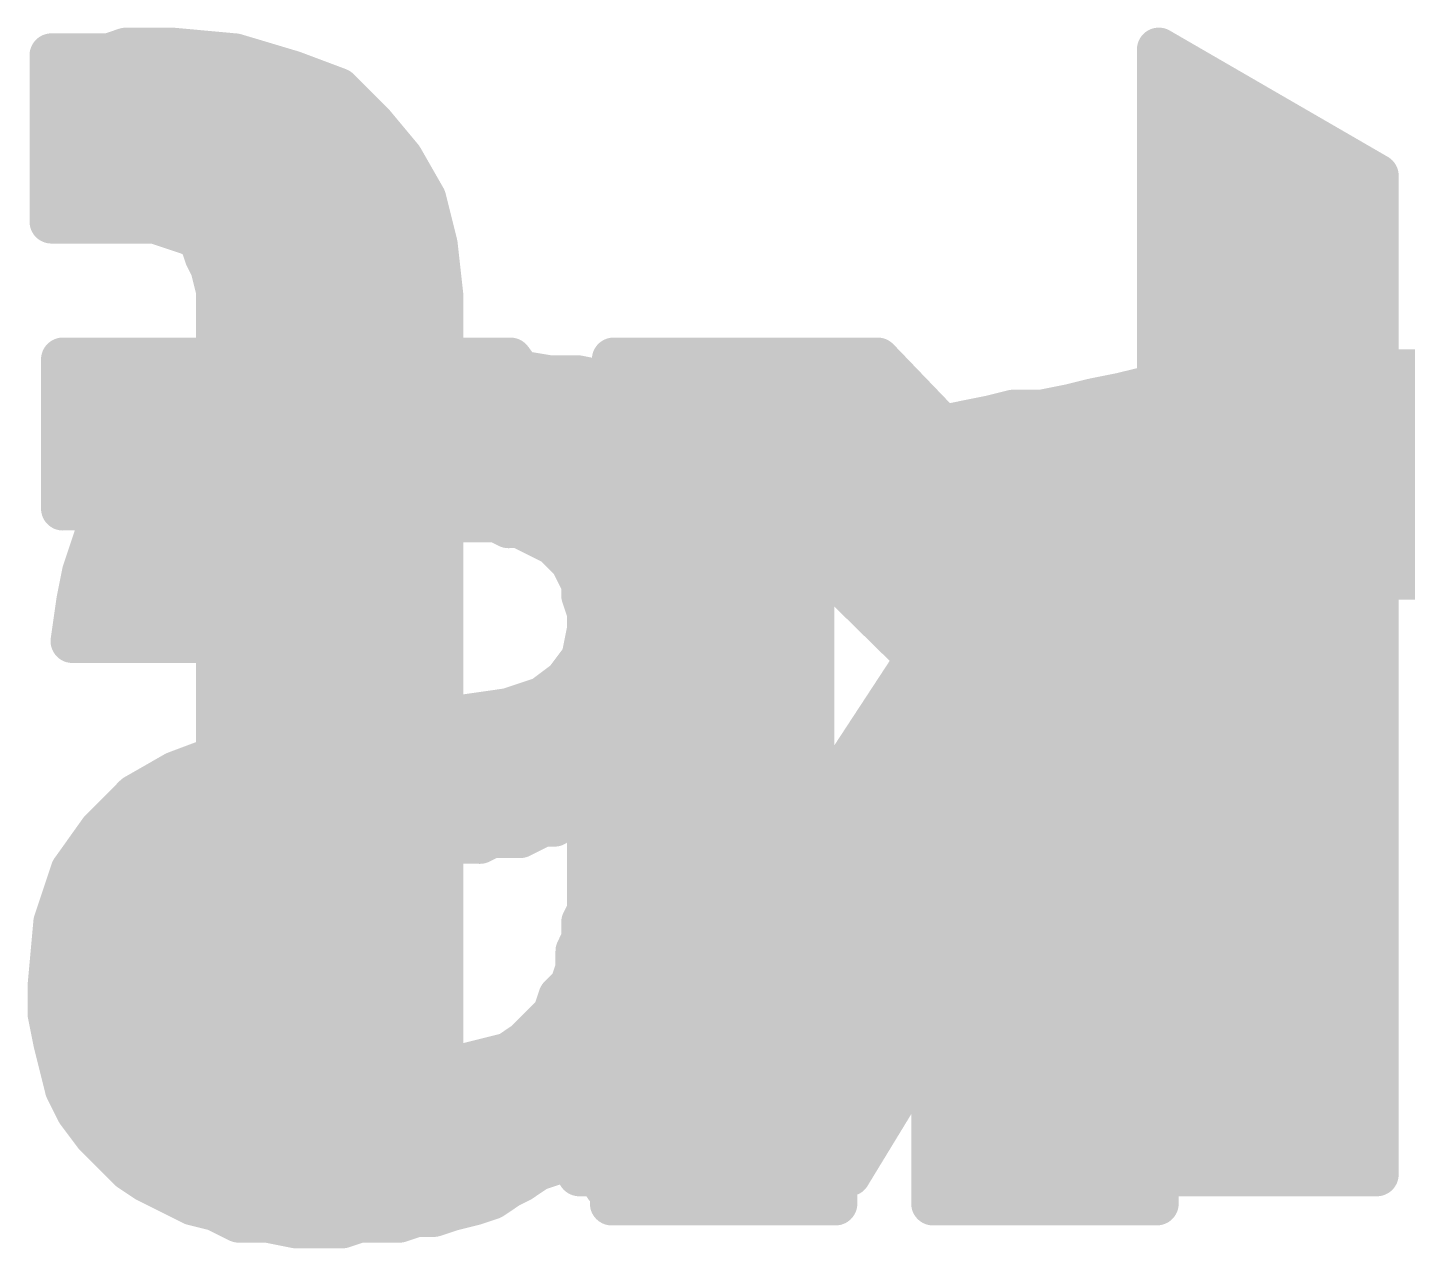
# Model space of a CAD drawing. Extents: x -34 to 73, y -22 to 26.
# Drawn here: x 10.01 to 12.415, y 22.007 to 24.134 of the extents above; entities that cross this region are included whole.
import ezdxf

# ---------------------------------------------------------------- set-up
doc = ezdxf.new("R2010")
doc.units = 0
doc.layers.add('21', color=41, linetype='CONTINUOUS')
doc.layers.add('22', color=40, linetype='CONTINUOUS')

msp = doc.modelspace()

# ---------------------------------------------------------------- linework, layer by layer
at = {"layer": '21', "const_width": 0.0762}
for points in [[(10.4578, 23.5054), (10.6378, 23.5355)], [(10.6378, 23.5355), (10.8578, 23.5355)], [(10.8578, 23.5355), (10.9178, 23.5255)], [(12.2078, 23.4955), (12.3478, 23.5355)], [(12.3478, 23.5355), (12.4878, 23.5355)], [(10.9178, 23.5255), (10.9678, 23.5255)], [(10.9678, 23.5255), (11.0178, 23.5155)], [(11.0178, 23.5155), (11.0778, 23.4955)], [(10.3578, 23.4655), (10.4578, 23.5054)], [(11.0778, 23.4955), (11.1178, 23.4855)], [(11.1178, 23.4855), (11.1678, 23.4655)], [(11.8278, 23.4755), (11.8678, 23.4855)], [(11.8678, 23.4855), (11.9178, 23.4955)], [(11.9178, 23.4955), (11.9578, 23.5054)], [(11.9578, 23.5054), (11.9578, 23.2355)], [(12.0878, 23.4154), (12.2078, 23.4955)], [(10.3078, 23.4354), (10.3578, 23.4655)], [(10.3682, 23.4696), (11.1574, 23.4696)], [(11.1678, 23.4655), (11.2078, 23.4455)], [(11.6878, 23.4555), (11.7278, 23.4655)], [(11.7278, 23.4655), (11.7778, 23.4655)], [(11.7778, 23.4655), (11.8278, 23.4755)], [(11.7986, 23.4696), (11.9578, 23.4696)], [(12.169, 23.4696), (12.4978, 23.4696)], [(10.2278, 23.3755), (10.3078, 23.4354)], [(11.2078, 23.4455), (11.2478, 23.4154)], [(11.5878, 23.4354), (11.6878, 23.4555)], [(11.5878, 22.0855), (11.5878, 23.4354)], [(11.2478, 23.4154), (11.3178, 23.3454)], [(12.0378, 23.3655), (12.0878, 23.4154)], [(10.2517, 23.3934), (11.2698, 23.3934)], [(11.5878, 23.3934), (11.9578, 23.3934)], [(12.0658, 23.3934), (12.4978, 23.3934)], [(10.1878, 23.3355), (10.2278, 23.3755)], [(11.9978, 23.3055), (12.0378, 23.3655)], [(11.3178, 23.3454), (11.3378, 23.2955)], [(10.1578, 23.2955), (10.1878, 23.3355)], [(10.1741, 23.3172), (11.3291, 23.3172)], [(11.5878, 23.3172), (11.9578, 23.3172)], [(12.0056, 23.3172), (12.4978, 23.3172)], [(10.1278, 23.2455), (10.1578, 23.2955)], [(11.3378, 23.2955), (11.3578, 23.2554)], [(11.9678, 23.2355), (11.9978, 23.3055)], [(10.6078, 23.2655), (10.5678, 23.2455)], [(10.6278, 23.2655), (10.6078, 23.2655)], [(10.6578, 23.2755), (10.6278, 23.2655)], [(10.7078, 23.2755), (10.6578, 23.2755)], [(10.7378, 23.2855), (10.7078, 23.2755)], [(10.7578, 23.2755), (10.7378, 23.2855)], [(10.8278, 23.2755), (10.7578, 23.2755)], [(10.8478, 23.2655), (10.8278, 23.2755)], [(10.8678, 23.2655), (10.8478, 23.2655)], [(10.9278, 23.2355), (10.8678, 23.2655)], [(10.1078, 23.1854), (10.1278, 23.2455)], [(10.1263, 23.241), (10.5633, 23.241)], [(10.5678, 23.2455), (10.5078, 23.1854)], [(10.9167, 23.241), (11.3602, 23.241)], [(11.3578, 23.2554), (11.3778, 23.1355)], [(11.5878, 23.241), (11.9578, 23.241)], [(11.9702, 23.241), (12.4978, 23.241)], [(10.9578, 23.2055), (10.9278, 23.2355)], [(11.9578, 23.2355), (11.9678, 23.2355)], [(10.9778, 23.1654), (10.9578, 23.2055)], [(10.0978, 23.1355), (10.1078, 23.1854)], [(10.5078, 23.1854), (10.4878, 23.1455)], [(12.3578, 23.1755), (12.2578, 23.1654)], [(12.4678, 23.1755), (12.3578, 23.1755)], [(10.1037, 23.1648), (10.4975, 23.1648)], [(10.4878, 23.1455), (10.4878, 23.1155)], [(10.9778, 23.1455), (10.9778, 23.1654)], [(10.9778, 23.1648), (11.3729, 23.1648)], [(10.9878, 23.1155), (10.9778, 23.1455)], [(11.5878, 23.1648), (12.2552, 23.1648)], [(12.1778, 23.1455), (12.1178, 23.1055)], [(12.2578, 23.1654), (12.1778, 23.1455)], [(10.0878, 23.0655), (10.0978, 23.1355)], [(11.3778, 23.1355), (11.3778, 22.2355)], [(10.4878, 23.1155), (10.4778, 23.0954)], [(10.9878, 23.0855), (10.9878, 23.1155)], [(12.1178, 23.1055), (12.0578, 23.0455)], [(10.0911, 23.0886), (10.4778, 23.0886)], [(10.4778, 23.0954), (10.4778, 23.0655)], [(10.9778, 23.0355), (10.9878, 23.0855)], [(10.9878, 23.0886), (11.3778, 23.0886)], [(11.5878, 23.0886), (12.101, 23.0886)], [(10.4778, 23.0655), (10.0878, 23.0655)], [(10.9478, 22.9955), (10.9778, 23.0355)], [(12.0578, 23.0455), (11.9978, 22.9055)], [(10.9605, 23.0124), (11.3778, 23.0124)], [(11.5878, 23.0124), (12.0436, 23.0124)], [(10.9078, 22.9655), (10.9478, 22.9955)], [(10.8478, 22.9455), (10.9078, 22.9655)], [(10.6978, 22.9255), (10.7778, 22.9354)], [(10.7778, 22.9354), (10.8478, 22.9455)], [(10.7778, 22.9354), (10.8178, 22.7255)], [(10.8178, 22.7255), (10.7778, 22.9354)], [(10.7831, 22.9362), (11.3778, 22.9362)], [(11.5878, 22.9362), (12.011, 22.9362)], [(10.5178, 22.8955), (10.6078, 22.9154)], [(10.6078, 22.9154), (10.6978, 22.9255)], [(11.9978, 22.9055), (11.9778, 22.8155)], [(10.3478, 22.8655), (10.4378, 22.8855)], [(10.4378, 22.8855), (10.5178, 22.8955)], [(10.5978, 22.6854), (10.5178, 22.8955)], [(10.5178, 22.8955), (10.5978, 22.6854)], [(10.2678, 22.8355), (10.3478, 22.8655)], [(10.3333, 22.86), (10.5313, 22.86)], [(10.5313, 22.86), (10.7922, 22.86)], [(10.7922, 22.86), (11.3778, 22.86)], [(11.5878, 22.86), (11.9877, 22.86)], [(10.1978, 22.7955), (10.2678, 22.8355)], [(11.9778, 22.8155), (11.9778, 22.0855)], [(10.1378, 22.7355), (10.1978, 22.7955)], [(10.9878, 22.7855), (10.9678, 22.7755)], [(10.9878, 22.5954), (10.9878, 22.7855)], [(10.1862, 22.7838), (10.5603, 22.7838)], [(10.5603, 22.7838), (10.8067, 22.7838)], [(10.8067, 22.7838), (10.9845, 22.7838)], [(10.9578, 22.7655), (10.9378, 22.7554)], [(10.9678, 22.7755), (10.9578, 22.7655)], [(10.9878, 22.7838), (11.3778, 22.7838)], [(11.5878, 22.7838), (11.9778, 22.7838)], [(10.9078, 22.7455), (10.8678, 22.7255)], [(10.9278, 22.7455), (10.9078, 22.7455)], [(10.9378, 22.7554), (10.9278, 22.7455)], [(10.0878, 22.6654), (10.1378, 22.7355)], [(10.7578, 22.7155), (10.7278, 22.7055)], [(10.7978, 22.7155), (10.7578, 22.7155)], [(10.8178, 22.7255), (10.7978, 22.7155)], [(10.8678, 22.7255), (10.8178, 22.7255)], [(10.1179, 22.7076), (10.5894, 22.7076)], [(10.5894, 22.7076), (10.7343, 22.7076)], [(10.6378, 22.6955), (10.6178, 22.6854)], [(10.6578, 22.6955), (10.6378, 22.6955)], [(10.6878, 22.7055), (10.6578, 22.6955)], [(10.7278, 22.7055), (10.6878, 22.7055)], [(10.9878, 22.7076), (11.3778, 22.7076)], [(11.5878, 22.7076), (11.9778, 22.7076)], [(10.0578, 22.5755), (10.0878, 22.6654)], [(10.5978, 22.6854), (10.4978, 22.6355)], [(10.6178, 22.6854), (10.5978, 22.6854)], [(10.0765, 22.6314), (10.4938, 22.6314)], [(10.4978, 22.6355), (10.4578, 22.5954)], [(10.9878, 22.6314), (11.3778, 22.6314)], [(11.5878, 22.6314), (11.9778, 22.6314)], [(10.4578, 22.5954), (10.4378, 22.5555)], [(10.9778, 22.5755), (10.9878, 22.5954)], [(10.0478, 22.4655), (10.0578, 22.5755)], [(10.9778, 22.5455), (10.9778, 22.5755)], [(10.056, 22.5552), (10.4378, 22.5552)], [(10.4378, 22.5555), (10.4378, 22.5155)], [(10.9678, 22.5254), (10.9778, 22.5455)], [(10.9778, 22.5552), (11.3778, 22.5552)], [(11.5878, 22.5552), (11.9778, 22.5552)], [(10.9678, 22.4955), (10.9678, 22.5254)], [(10.4378, 22.5155), (10.4278, 22.4855)], [(10.9578, 22.4655), (10.9678, 22.4955)], [(10.049, 22.479), (10.431, 22.479)], [(10.4278, 22.4855), (10.4378, 22.4655)], [(10.9623, 22.479), (11.3778, 22.479)], [(11.5878, 22.479), (11.9778, 22.479)], [(10.0478, 22.4154), (10.0478, 22.4655)], [(10.4378, 22.4655), (10.4378, 22.4455)], [(10.9378, 22.4455), (10.9578, 22.4655)], [(10.4378, 22.4455), (10.4478, 22.4154)], [(10.9278, 22.4154), (10.9378, 22.4455)], [(10.0578, 22.3655), (10.0478, 22.4154)], [(10.0503, 22.4028), (10.4491, 22.4028)], [(10.4478, 22.4154), (10.4478, 22.4055)], [(10.4478, 22.4055), (10.4578, 22.3855)], [(10.8778, 22.3655), (10.9278, 22.4154)], [(10.9152, 22.4028), (11.3778, 22.4028)], [(11.5878, 22.4028), (11.9778, 22.4028)], [(10.4578, 22.3855), (10.4878, 22.3555)], [(10.0778, 22.2855), (10.0578, 22.3655)], [(10.4878, 22.3555), (10.5078, 22.3454)], [(10.8478, 22.3454), (10.8778, 22.3655)], [(10.5078, 22.3454), (10.5178, 22.3355)], [(10.5178, 22.3355), (10.5378, 22.3255)], [(10.7278, 22.3155), (10.8478, 22.3454)], [(10.0675, 22.3266), (10.5355, 22.3266)], [(10.5378, 22.3255), (10.5578, 22.3255)], [(10.5578, 22.3255), (10.5778, 22.3155)], [(10.5778, 22.3155), (10.7278, 22.3155)], [(10.7724, 22.3266), (11.3778, 22.3266)], [(11.5878, 22.3266), (11.9778, 22.3266)], [(10.0978, 22.2455), (10.0778, 22.2855)], [(10.0953, 22.2504), (11.3778, 22.2504)], [(10.1278, 22.2055), (10.0978, 22.2455)], [(11.3778, 22.2355), (11.3878, 22.2155)], [(11.5878, 22.2504), (11.9778, 22.2504)], [(10.9978, 22.2255), (10.9778, 22.2055)], [(10.9978, 22.2055), (10.9978, 22.2255)], [(11.3878, 22.2155), (11.3878, 22.1755)], [(10.1878, 22.1455), (10.1278, 22.2055)], [(10.9778, 22.2055), (10.9578, 22.1755)], [(11.0078, 22.1955), (10.9978, 22.2055)], [(11.0078, 22.1355), (11.0078, 22.1955)], [(10.1591, 22.1742), (10.9559, 22.1742)], [(10.9578, 22.1755), (10.9278, 22.1555)], [(11.0078, 22.1742), (11.3884, 22.1742)], [(11.3878, 22.1755), (11.3978, 22.1555)], [(11.5878, 22.1742), (11.9778, 22.1742)], [(10.2178, 22.1255), (10.1878, 22.1455)], [(10.8978, 22.1455), (10.8678, 22.1255)], [(10.9278, 22.1555), (10.8978, 22.1455)], [(11.0178, 22.1255), (11.0078, 22.1355)], [(11.3978, 22.1555), (11.3978, 22.1455)], [(11.3978, 22.1455), (11.4078, 22.1255)], [(10.2978, 22.0855), (10.2178, 22.1255)], [(10.8478, 22.1155), (10.8178, 22.0954)], [(10.8678, 22.1255), (10.8478, 22.1155)], [(11.0178, 22.1155), (11.0178, 22.1255)], [(11.0278, 22.1055), (11.0178, 22.1155)], [(11.4078, 22.1255), (11.4078, 22.1155)], [(11.4078, 22.1155), (11.4178, 22.0954)], [(10.2727, 22.098), (10.8216, 22.098)], [(10.8178, 22.0954), (10.7878, 22.0855)], [(11.0278, 22.0855), (11.0278, 22.1055)], [(11.0278, 22.098), (11.4165, 22.098)], [(11.4178, 22.0954), (11.4178, 22.0855)], [(11.5878, 22.098), (11.9778, 22.098)], [(10.3378, 22.0755), (10.2978, 22.0855)], [(10.3778, 22.0555), (10.3378, 22.0755)], [(10.6878, 22.0655), (10.6578, 22.0555)], [(10.7178, 22.0655), (10.6878, 22.0655)], [(10.7478, 22.0755), (10.7178, 22.0655)], [(10.7878, 22.0855), (10.7478, 22.0755)], [(11.4178, 22.0855), (11.0278, 22.0855)], [(11.9778, 22.0855), (11.5878, 22.0855)], [(10.4278, 22.0555), (10.3778, 22.0555)], [(10.4778, 22.0455), (10.4278, 22.0555)], [(10.5578, 22.0455), (10.4778, 22.0455)], [(10.5878, 22.0555), (10.5578, 22.0455)], [(10.6578, 22.0555), (10.5878, 22.0555)]]:
    msp.add_lwpolyline(points, dxfattribs=at)
at = {"layer": '21', "const_width": 0.0381}
for points in [[(10.6378, 23.5545, 1), (10.6378, 23.5164)], [(10.6409, 23.5167, 1), (10.6347, 23.5542)], [(10.8609, 23.5542, 1), (10.8547, 23.5167)], [(10.8578, 23.5164, 1), (10.8578, 23.5545)], [(12.3478, 23.5545, 1), (12.3478, 23.5164)], [(12.353, 23.5171, 1), (12.3426, 23.5538)], [(10.9178, 23.5445, 1), (10.9178, 23.5064)], [(10.9147, 23.5067, 1), (10.9209, 23.5442)], [(10.9715, 23.5441, 1), (10.9641, 23.5068)], [(10.9678, 23.5064, 1), (10.9678, 23.5445)], [(11.0238, 23.5335, 1), (11.0118, 23.4974)], [(11.0141, 23.4968, 1), (11.0215, 23.5341)], [(10.4547, 23.5242, 1), (10.4609, 23.4867)], [(10.4649, 23.4878, 1), (10.4507, 23.5231)], [(11.0824, 23.5139, 1), (11.0732, 23.477)], [(11.0718, 23.4774, 1), (11.0838, 23.5135)], [(11.1249, 23.5031, 1), (11.1107, 23.4678)], [(11.1132, 23.467, 1), (11.1224, 23.5039)], [(11.8641, 23.5041, 1), (11.8715, 23.4668)], [(11.8724, 23.467, 1), (11.8632, 23.5039)], [(11.9132, 23.5139, 1), (11.9224, 23.477)], [(11.9215, 23.4768, 1), (11.9141, 23.5141)], [(11.9769, 23.5054, 1), (11.9388, 23.5054)], [(11.9624, 23.487, 1), (11.9532, 23.5239)], [(12.2026, 23.5138, 1), (12.213, 23.4771)], [(12.2184, 23.4796, 1), (12.1972, 23.5113)], [(10.3507, 23.4831, 1), (10.3649, 23.4478)], [(10.3676, 23.4491, 1), (10.348, 23.4818)], [(10.3682, 23.4886, 1), (10.3682, 23.4505)], [(11.1763, 23.4825, 1), (11.1593, 23.4484)], [(11.1574, 23.4505, 1), (11.1574, 23.4886)], [(11.1607, 23.4478, 1), (11.1749, 23.4831)], [(11.7278, 23.4845, 1), (11.7278, 23.4464)], [(11.7324, 23.447, 1), (11.7232, 23.4839)], [(11.7741, 23.4841, 1), (11.7815, 23.4468)], [(11.7778, 23.4464, 1), (11.7778, 23.4845)], [(11.7986, 23.4886, 1), (11.7986, 23.4505)], [(11.8232, 23.4939, 1), (11.8324, 23.457)], [(11.8315, 23.4568, 1), (11.8241, 23.4941)], [(11.9578, 23.4505, 1), (11.9578, 23.4886)], [(12.169, 23.4886, 1), (12.169, 23.4505)], [(10.3192, 23.4202, 1), (10.2964, 23.4507)], [(11.2192, 23.4607, 1), (11.1964, 23.4302)], [(11.1993, 23.4284, 1), (11.2163, 23.4625)], [(11.6069, 23.4354, 1), (11.5688, 23.4354)], [(11.5841, 23.4541, 1), (11.5915, 23.4168)], [(11.6832, 23.4739, 1), (11.6924, 23.437)], [(11.6915, 23.4368, 1), (11.6841, 23.4741)], [(10.298, 23.4518, 1), (10.3176, 23.4191)], [(11.2613, 23.4289, 1), (11.2343, 23.402)], [(11.2364, 23.4002, 1), (11.2592, 23.4307)], [(12.0772, 23.4313, 1), (12.0984, 23.3996)], [(12.1013, 23.402, 1), (12.0743, 23.4289)], [(10.2517, 23.4124, 1), (10.2517, 23.3743)], [(11.2698, 23.3743, 1), (11.2698, 23.4124)], [(11.5878, 23.4124, 1), (11.5878, 23.3743)], [(11.9578, 23.3743, 1), (11.9578, 23.4124)], [(12.0658, 23.4124, 1), (12.0658, 23.3743)], [(10.2164, 23.3907, 1), (10.2392, 23.3602)], [(10.2413, 23.362, 1), (10.2143, 23.3889)], [(12.0537, 23.3549, 1), (12.0219, 23.376)], [(11.3355, 23.3525, 1), (11.3001, 23.3384)], [(11.3043, 23.332, 1), (11.3313, 23.3589)], [(12.0243, 23.3789, 1), (12.0513, 23.352)], [(10.1741, 23.3362, 1), (10.1741, 23.2981)], [(10.1743, 23.3489, 1), (10.2013, 23.322)], [(10.203, 23.324, 1), (10.1726, 23.3469)], [(11.3291, 23.2981, 1), (11.3291, 23.3362)], [(11.5878, 23.3362, 1), (11.5878, 23.2981)], [(11.9578, 23.2981, 1), (11.9578, 23.3362)], [(12.0056, 23.3362, 1), (12.0056, 23.2981)], [(10.1741, 23.2856, 1), (10.1415, 23.3053)], [(11.3548, 23.304, 1), (11.3208, 23.2869)], [(11.9819, 23.316, 1), (12.0137, 23.2949)], [(12.0153, 23.2979, 1), (11.9803, 23.313)], [(10.1426, 23.3069, 1), (10.173, 23.284)], [(10.6078, 23.2845, 1), (10.6078, 23.2464)], [(10.6163, 23.2484, 1), (10.5993, 23.2825)], [(10.6278, 23.2464, 1), (10.6278, 23.2845)], [(10.6578, 23.2945, 1), (10.6578, 23.2564)], [(10.6638, 23.2574, 1), (10.6518, 23.2935)], [(10.7018, 23.2935, 1), (10.7138, 23.2574)], [(10.7078, 23.2564, 1), (10.7078, 23.2945)], [(10.7463, 23.3025, 1), (10.7293, 23.2684)], [(10.7438, 23.2674, 1), (10.7318, 23.3035)], [(10.7578, 23.2945, 1), (10.7578, 23.2564)], [(10.7493, 23.2584, 1), (10.7663, 23.2925)], [(10.8363, 23.2925, 1), (10.8193, 23.2584)], [(10.8278, 23.2564, 1), (10.8278, 23.2945)], [(10.8478, 23.2845, 1), (10.8478, 23.2464)], [(10.8763, 23.2825, 1), (10.8593, 23.2484)], [(10.8678, 23.2464, 1), (10.8678, 23.2845)], [(11.3201, 23.2884, 1), (11.3555, 23.3025)], [(10.1263, 23.26, 1), (10.1263, 23.2219)], [(10.1459, 23.2394, 1), (10.1097, 23.2515)], [(10.5593, 23.2625, 1), (10.5763, 23.2284)], [(10.5813, 23.232, 1), (10.5543, 23.2589)], [(10.5633, 23.2219, 1), (10.5633, 23.26)], [(10.6218, 23.2835, 1), (10.6338, 23.2474)], [(10.8393, 23.2484, 1), (10.8563, 23.2825)], [(10.9167, 23.26, 1), (10.9167, 23.2219)], [(11.3766, 23.2586, 1), (11.339, 23.2523)], [(11.3408, 23.2469, 1), (11.3748, 23.264)], [(11.3602, 23.2219, 1), (11.3602, 23.26)], [(11.5878, 23.26, 1), (11.5878, 23.2219)], [(11.9702, 23.26, 1), (11.9702, 23.2219)], [(11.9578, 23.2219, 1), (11.9578, 23.26)], [(10.1115, 23.2553, 1), (10.1441, 23.2356)], [(10.9413, 23.2489, 1), (10.9143, 23.222)], [(10.9193, 23.2184, 1), (10.9363, 23.2525)], [(11.9578, 23.2545, 1), (11.9578, 23.2164)], [(11.9503, 23.243, 1), (11.9853, 23.2279)], [(11.9678, 23.2164, 1), (11.9678, 23.2545)], [(10.9748, 23.214, 1), (10.9408, 23.1969)], [(10.9443, 23.192, 1), (10.9713, 23.2189)], [(11.9388, 23.2355, 1), (11.9769, 23.2355)], [(10.0897, 23.1915, 1), (10.1259, 23.1794)], [(10.1265, 23.1817, 1), (10.0891, 23.1892)], [(10.4943, 23.1989, 1), (10.5213, 23.172)], [(10.5248, 23.1769, 1), (10.4908, 23.194)], [(12.3578, 23.1945, 1), (12.3578, 23.1564)], [(12.3597, 23.1565, 1), (12.3559, 23.1944)], [(10.1037, 23.1838, 1), (10.1037, 23.1457)], [(10.5069, 23.1455, 1), (10.4688, 23.1455)], [(10.4975, 23.1457, 1), (10.4975, 23.1838)], [(10.9778, 23.1838, 1), (10.9778, 23.1457)], [(10.9959, 23.1515, 1), (10.9597, 23.1394)], [(10.9969, 23.1654, 1), (10.9588, 23.1654)], [(10.9608, 23.1569, 1), (10.9948, 23.174)], [(11.3729, 23.1457, 1), (11.3729, 23.1838)], [(11.5878, 23.1838, 1), (11.5878, 23.1457)], [(12.1732, 23.1639, 1), (12.1824, 23.127)], [(12.1884, 23.1296, 1), (12.1672, 23.1613)], [(12.2559, 23.1844, 1), (12.2597, 23.1465)], [(12.2624, 23.147, 1), (12.2532, 23.1839)], [(12.2552, 23.1457, 1), (12.2552, 23.1838)], [(10.1167, 23.1328, 1), (10.0789, 23.1381)], [(10.4708, 23.154, 1), (10.5048, 23.1369)], [(10.9588, 23.1455, 1), (10.9969, 23.1455)], [(11.3969, 23.1355, 1), (11.3588, 23.1355)], [(10.0791, 23.1392, 1), (10.1165, 23.1317)], [(10.5048, 23.1069, 1), (10.4708, 23.124)], [(11.0069, 23.1155, 1), (10.9688, 23.1155)], [(10.9697, 23.1094, 1), (11.0059, 23.1215)], [(11.359, 23.1323, 1), (11.3966, 23.1386)], [(12.1072, 23.1213, 1), (12.1284, 23.0896)], [(12.1313, 23.092, 1), (12.1043, 23.1189)], [(10.0911, 23.1076, 1), (10.0911, 23.0695)], [(10.4608, 23.104, 1), (10.4948, 23.0869)], [(10.4969, 23.0954, 1), (10.4588, 23.0954)], [(10.4688, 23.1155, 1), (10.5069, 23.1155)], [(10.4778, 23.0695, 1), (10.4778, 23.1076)], [(10.9878, 23.1076, 1), (10.9878, 23.0695)], [(11.0065, 23.0817, 1), (10.9691, 23.0892)], [(11.3778, 23.0695, 1), (11.3778, 23.1076)], [(11.5878, 23.1076, 1), (11.5878, 23.0695)], [(12.101, 23.0695, 1), (12.101, 23.1076)], [(10.0878, 23.0845, 1), (10.0878, 23.0464)], [(10.0689, 23.0681, 1), (10.1067, 23.0628)], [(10.4778, 23.0464, 1), (10.4778, 23.0845)], [(10.9688, 23.0855, 1), (11.0069, 23.0855)], [(10.4588, 23.0655, 1), (10.4969, 23.0655)], [(10.993, 23.024, 1), (10.9626, 23.0469)], [(12.0443, 23.0589, 1), (12.0713, 23.032)], [(12.0753, 23.0379, 1), (12.0403, 23.053)], [(10.9605, 23.0314, 1), (10.9605, 22.9933)], [(10.9591, 23.0392, 1), (10.9965, 23.0317)], [(11.3778, 22.9933, 1), (11.3778, 23.0314)], [(11.5878, 23.0314, 1), (11.5878, 22.9933)], [(12.0436, 22.9933, 1), (12.0436, 23.0314)], [(10.9326, 23.0069, 1), (10.963, 22.984)], [(10.9592, 22.9802, 1), (10.9364, 23.0107)], [(10.8964, 22.9807, 1), (10.9192, 22.9502)], [(10.9138, 22.9474, 1), (10.9018, 22.9835)], [(10.7965, 22.939, 1), (10.7591, 22.9319)], [(10.7965, 22.939, 1), (10.7591, 22.9319)], [(10.7751, 22.9543, 1), (10.7805, 22.9166)], [(10.7831, 22.9552, 1), (10.7831, 22.9171)], [(10.7802, 22.9165, 1), (10.7754, 22.9544)], [(10.8418, 22.9635, 1), (10.8538, 22.9274)], [(10.8505, 22.9266, 1), (10.8451, 22.9643)], [(11.3778, 22.9171, 1), (11.3778, 22.9552)], [(11.5878, 22.9552, 1), (11.5878, 22.9171)], [(12.011, 22.9171, 1), (12.011, 22.9552)], [(10.6057, 22.9344, 1), (10.6099, 22.8965)], [(10.6119, 22.8969, 1), (10.6037, 22.934)], [(10.6954, 22.9444, 1), (10.7002, 22.9065)], [(10.6999, 22.9065, 1), (10.6957, 22.9444)], [(12.0164, 22.9013, 1), (11.9792, 22.9096)], [(10.4354, 22.9044, 1), (10.4402, 22.8665)], [(10.4419, 22.8669, 1), (10.4337, 22.904)], [(10.5356, 22.9022, 1), (10.5, 22.8887)], [(10.5356, 22.9022, 1), (10.5, 22.8887)], [(10.5137, 22.914, 1), (10.5219, 22.8769)], [(10.5202, 22.8765, 1), (10.5154, 22.9144)], [(11.9803, 22.913, 1), (12.0153, 22.8979)], [(10.3333, 22.879, 1), (10.3333, 22.8409)], [(10.3437, 22.884, 1), (10.3519, 22.8469)], [(10.3545, 22.8476, 1), (10.3411, 22.8833)], [(10.5313, 22.879, 1), (10.5313, 22.8409)], [(10.5313, 22.8409, 1), (10.5313, 22.879)], [(10.7922, 22.879, 1), (10.7922, 22.8409)], [(10.7922, 22.8409, 1), (10.7922, 22.879)], [(11.3778, 22.8409, 1), (11.3778, 22.879)], [(11.5878, 22.879, 1), (11.5878, 22.8409)], [(11.9877, 22.8409, 1), (11.9877, 22.879)], [(10.2611, 22.8533, 1), (10.2745, 22.8176)], [(10.2773, 22.8189, 1), (10.2583, 22.852)], [(11.9969, 22.8155, 1), (11.9588, 22.8155)], [(10.1883, 22.812, 1), (10.2073, 22.7789)], [(10.2113, 22.782, 1), (10.1843, 22.8089)], [(11.0069, 22.7855, 1), (10.9688, 22.7855)], [(10.9963, 22.7684, 1), (10.9793, 22.8025)], [(11.9592, 22.8196, 1), (11.9964, 22.8113)], [(10.1862, 22.8028, 1), (10.1862, 22.7647)], [(10.5603, 22.8028, 1), (10.5603, 22.7647)], [(10.5603, 22.7647, 1), (10.5603, 22.8028)], [(10.8067, 22.8028, 1), (10.8067, 22.7647)], [(10.8067, 22.7647, 1), (10.8067, 22.8028)], [(10.9593, 22.7925, 1), (10.9763, 22.7584)], [(10.9663, 22.7484, 1), (10.9493, 22.7825)], [(10.9813, 22.762, 1), (10.9543, 22.7889)], [(10.9878, 22.8028, 1), (10.9878, 22.7647)], [(10.9845, 22.7647, 1), (10.9845, 22.8028)], [(11.3778, 22.7647, 1), (11.3778, 22.8028)], [(11.5878, 22.8028, 1), (11.5878, 22.7647)], [(11.9778, 22.7647, 1), (11.9778, 22.8028)], [(10.9078, 22.7645, 1), (10.9078, 22.7264)], [(10.9163, 22.7284, 1), (10.8993, 22.7625)], [(10.9143, 22.7589, 1), (10.9413, 22.732)], [(10.9293, 22.7725, 1), (10.9463, 22.7384)], [(10.9513, 22.742, 1), (10.9243, 22.7689)], [(10.9278, 22.7264, 1), (10.9278, 22.7645)], [(10.9443, 22.7789, 1), (10.9713, 22.752)], [(10.1243, 22.7489, 1), (10.1513, 22.722)], [(10.1533, 22.7244, 1), (10.1223, 22.7465)], [(10.7578, 22.7345, 1), (10.7578, 22.6964)], [(10.7638, 22.6974, 1), (10.7518, 22.7335)], [(10.7893, 22.7325, 1), (10.8063, 22.6984)], [(10.7978, 22.6964, 1), (10.7978, 22.7345)], [(10.8178, 22.7445, 1), (10.8178, 22.7064)], [(10.8263, 22.7084, 1), (10.8093, 22.7425)], [(10.8593, 22.7425, 1), (10.8763, 22.7084)], [(10.8678, 22.7064, 1), (10.8678, 22.7445)], [(10.1179, 22.7266, 1), (10.1179, 22.6885)], [(10.5894, 22.7266, 1), (10.5894, 22.6885)], [(10.5894, 22.6885, 1), (10.5894, 22.7266)], [(10.6378, 22.7145, 1), (10.6378, 22.6764)], [(10.6463, 22.6784, 1), (10.6293, 22.7125)], [(10.6518, 22.7135, 1), (10.6638, 22.6774)], [(10.6578, 22.6764, 1), (10.6578, 22.7145)], [(10.6878, 22.7245, 1), (10.6878, 22.6864)], [(10.6938, 22.6874, 1), (10.6818, 22.7235)], [(10.7218, 22.7235, 1), (10.7338, 22.6874)], [(10.7278, 22.6864, 1), (10.7278, 22.7245)], [(10.7343, 22.6885, 1), (10.7343, 22.7266)], [(10.7991, 22.7219, 1), (10.8365, 22.729)], [(10.7991, 22.7219, 1), (10.8365, 22.729)], [(10.9878, 22.7266, 1), (10.9878, 22.6885)], [(11.3778, 22.6885, 1), (11.3778, 22.7266)], [(11.5878, 22.7266, 1), (11.5878, 22.6885)], [(11.9778, 22.6885, 1), (11.9778, 22.7266)], [(10.1059, 22.6594, 1), (10.0697, 22.6715)], [(10.5978, 22.7045, 1), (10.5978, 22.6664)], [(10.58, 22.6787, 1), (10.6156, 22.6922)], [(10.58, 22.6787, 1), (10.6156, 22.6922)], [(10.6063, 22.6684, 1), (10.5893, 22.7025)], [(10.6093, 22.7025, 1), (10.6263, 22.6684)], [(10.6178, 22.6664, 1), (10.6178, 22.7045)], [(10.0723, 22.6765, 1), (10.1033, 22.6544)], [(10.0765, 22.6505, 1), (10.0765, 22.6124)], [(10.4893, 22.6525, 1), (10.5063, 22.6184)], [(10.5113, 22.622, 1), (10.4843, 22.6489)], [(10.4938, 22.6124, 1), (10.4938, 22.6505)], [(10.9878, 22.6505, 1), (10.9878, 22.6124)], [(11.3778, 22.6124, 1), (11.3778, 22.6505)], [(11.5878, 22.6505, 1), (11.5878, 22.6124)], [(11.9778, 22.6124, 1), (11.9778, 22.6505)], [(10.4748, 22.5869, 1), (10.4408, 22.604)], [(11.0048, 22.5869, 1), (10.9708, 22.604)], [(10.0768, 22.5737, 1), (10.0388, 22.5772)], [(10.4443, 22.6089, 1), (10.4713, 22.582)], [(10.9969, 22.5755, 1), (10.9588, 22.5755)], [(10.9688, 22.5954, 1), (11.0069, 22.5954)], [(10.056, 22.5743, 1), (10.056, 22.5362)], [(10.0397, 22.5815, 1), (10.0759, 22.5694)], [(10.4569, 22.5555, 1), (10.4188, 22.5555)], [(10.4208, 22.564, 1), (10.4548, 22.5469)], [(10.4378, 22.5362, 1), (10.4378, 22.5743)], [(10.9608, 22.584, 1), (10.9948, 22.5669)], [(10.9778, 22.5743, 1), (10.9778, 22.5362)], [(10.9948, 22.5369, 1), (10.9608, 22.554)], [(11.3778, 22.5362, 1), (11.3778, 22.5743)], [(11.5878, 22.5743, 1), (11.5878, 22.5362)], [(11.9778, 22.5362, 1), (11.9778, 22.5743)], [(10.9869, 22.5254, 1), (10.9488, 22.5254)], [(10.9588, 22.5455, 1), (10.9969, 22.5455)], [(10.4188, 22.5155, 1), (10.4569, 22.5155)], [(10.4559, 22.5094, 1), (10.4197, 22.5215)], [(10.9508, 22.534, 1), (10.9848, 22.5169)], [(10.9859, 22.4894, 1), (10.9497, 22.5015)], [(10.049, 22.4981, 1), (10.049, 22.46)], [(10.4448, 22.494, 1), (10.4108, 22.4769)], [(10.4097, 22.4915, 1), (10.4459, 22.4794)], [(10.431, 22.46, 1), (10.431, 22.4981)], [(10.9623, 22.4981, 1), (10.9623, 22.46)], [(10.9488, 22.4955, 1), (10.9869, 22.4955)], [(11.3778, 22.46, 1), (11.3778, 22.4981)], [(11.5878, 22.4981, 1), (11.5878, 22.46)], [(11.9778, 22.46, 1), (11.9778, 22.4981)], [(10.0288, 22.4672, 1), (10.0668, 22.4637)], [(10.0669, 22.4655, 1), (10.0288, 22.4655)], [(10.4569, 22.4655, 1), (10.4188, 22.4655)], [(10.4208, 22.4569, 1), (10.4548, 22.474)], [(10.9397, 22.4715, 1), (10.9759, 22.4594)], [(10.9713, 22.452, 1), (10.9443, 22.4789)], [(10.4559, 22.4515, 1), (10.4197, 22.4394)], [(10.4188, 22.4455, 1), (10.4569, 22.4455)], [(10.9243, 22.4589, 1), (10.9513, 22.432)], [(10.9559, 22.4394, 1), (10.9197, 22.4515)], [(10.0665, 22.4192, 1), (10.0291, 22.4117)], [(10.0503, 22.4219, 1), (10.0503, 22.3838)], [(10.4648, 22.414, 1), (10.4308, 22.3969)], [(10.4669, 22.4154, 1), (10.4288, 22.4154)], [(10.4297, 22.4094, 1), (10.4659, 22.4215)], [(10.4491, 22.3838, 1), (10.4491, 22.4219)], [(10.9152, 22.4219, 1), (10.9152, 22.3838)], [(10.9097, 22.4215, 1), (10.9459, 22.4094)], [(10.9413, 22.402, 1), (10.9143, 22.4289)], [(11.3778, 22.3838, 1), (11.3778, 22.4219)], [(11.5878, 22.4219, 1), (11.5878, 22.3838)], [(11.9778, 22.3838, 1), (11.9778, 22.4219)], [(10.0288, 22.4154, 1), (10.0669, 22.4154)], [(10.4288, 22.4055, 1), (10.4669, 22.4055)], [(10.4713, 22.3989, 1), (10.4443, 22.372)], [(10.0763, 22.3701, 1), (10.0393, 22.3608)], [(10.4408, 22.3769, 1), (10.4748, 22.394)], [(10.4963, 22.3725, 1), (10.4793, 22.3384)], [(10.8643, 22.3789, 1), (10.8913, 22.352)], [(10.8884, 22.3496, 1), (10.8672, 22.3813)], [(10.0391, 22.3617, 1), (10.0765, 22.3692)], [(10.4743, 22.342, 1), (10.5013, 22.3689)], [(10.5213, 22.3589, 1), (10.4943, 22.332)], [(10.5263, 22.3525, 1), (10.5093, 22.3184)], [(10.4993, 22.3284, 1), (10.5163, 22.3625)], [(10.5043, 22.322, 1), (10.5313, 22.3489)], [(10.8372, 22.3613, 1), (10.8584, 22.3296)], [(10.8524, 22.327, 1), (10.8432, 22.3639)], [(10.0675, 22.3457, 1), (10.0675, 22.3076)], [(10.5378, 22.3445, 1), (10.5378, 22.3064)], [(10.5293, 22.3084, 1), (10.5463, 22.3425)], [(10.5355, 22.3076, 1), (10.5355, 22.3457)], [(10.5663, 22.3425, 1), (10.5493, 22.3084)], [(10.5578, 22.3064, 1), (10.5578, 22.3445)], [(10.5778, 22.3345, 1), (10.5778, 22.2964)], [(10.5693, 22.2984, 1), (10.5863, 22.3325)], [(10.7232, 22.3339, 1), (10.7324, 22.297)], [(10.7278, 22.2964, 1), (10.7278, 22.3345)], [(10.7724, 22.3457, 1), (10.7724, 22.3076)], [(11.3778, 22.3076, 1), (11.3778, 22.3457)], [(11.5878, 22.3457, 1), (11.5878, 22.3076)], [(11.9778, 22.3076, 1), (11.9778, 22.3457)], [(10.0948, 22.294, 1), (10.0608, 22.2769)], [(10.0593, 22.2808, 1), (10.0963, 22.2901)], [(10.0953, 22.2695, 1), (10.0953, 22.2314)], [(10.113, 22.2569, 1), (10.0826, 22.234)], [(10.0808, 22.2369, 1), (10.1148, 22.254)], [(11.3948, 22.244, 1), (11.3608, 22.2269)], [(11.3778, 22.2314, 1), (11.3778, 22.2695)], [(11.5878, 22.2695, 1), (11.5878, 22.2314)], [(11.9778, 22.2314, 1), (11.9778, 22.2695)], [(11.0168, 22.2255, 1), (10.9787, 22.2255)], [(11.0113, 22.212, 1), (10.9843, 22.2389)], [(11.3588, 22.2355, 1), (11.3969, 22.2355)], [(11.4069, 22.2155, 1), (11.3688, 22.2155)], [(10.1413, 22.2189, 1), (10.1143, 22.192)], [(10.1126, 22.194, 1), (10.143, 22.2169)], [(10.9643, 22.2189, 1), (10.9913, 22.192)], [(10.9937, 22.1949, 1), (10.9619, 22.216)], [(10.9787, 22.2055, 1), (11.0168, 22.2055)], [(11.0113, 22.2189, 1), (10.9843, 22.192)], [(11.0269, 22.1955, 1), (10.9888, 22.1955)], [(10.9943, 22.182, 1), (11.0213, 22.2089)], [(11.3708, 22.2069, 1), (11.4048, 22.224)], [(10.1591, 22.1933, 1), (10.1591, 22.1552)], [(10.9419, 22.186, 1), (10.9737, 22.1649)], [(10.9684, 22.1596, 1), (10.9472, 22.1913)], [(10.9559, 22.1552, 1), (10.9559, 22.1933)], [(11.0078, 22.1933, 1), (11.0078, 22.1552)], [(11.4048, 22.184, 1), (11.3708, 22.1669)], [(11.3884, 22.1552, 1), (11.3884, 22.1933)], [(11.5878, 22.1933, 1), (11.5878, 22.1552)], [(11.9778, 22.1552, 1), (11.9778, 22.1933)], [(10.1984, 22.1613, 1), (10.1772, 22.1296)], [(10.1743, 22.132, 1), (10.2013, 22.1589)], [(10.8918, 22.1635, 1), (10.9038, 22.1274)], [(10.9084, 22.1296, 1), (10.8872, 22.1613)], [(10.9172, 22.1713, 1), (10.9384, 22.1396)], [(10.9338, 22.1374, 1), (10.9218, 22.1735)], [(11.0213, 22.1489, 1), (10.9943, 22.122)], [(11.3688, 22.1755, 1), (11.4069, 22.1755)], [(11.4148, 22.154, 1), (11.3808, 22.1369)], [(11.4169, 22.1555, 1), (11.3788, 22.1555)], [(11.3808, 22.1469, 1), (11.4148, 22.164)], [(10.2263, 22.1425, 1), (10.2093, 22.1084)], [(10.2072, 22.1096, 1), (10.2284, 22.1413)], [(10.8393, 22.1325, 1), (10.8563, 22.0984)], [(10.8584, 22.0996, 1), (10.8372, 22.1313)], [(10.8572, 22.1413, 1), (10.8784, 22.1096)], [(10.8763, 22.1084, 1), (10.8593, 22.1425)], [(10.9888, 22.1355, 1), (11.0269, 22.1355)], [(11.0369, 22.1255, 1), (10.9988, 22.1255)], [(11.0313, 22.1289, 1), (11.0043, 22.102)], [(11.0043, 22.112, 1), (11.0313, 22.1389)], [(11.3788, 22.1455, 1), (11.4169, 22.1455)], [(11.4268, 22.1255, 1), (11.3887, 22.1255)], [(11.4248, 22.124, 1), (11.3908, 22.1069)], [(11.3908, 22.1169, 1), (11.4248, 22.134)], [(10.2727, 22.1171, 1), (10.2727, 22.079)], [(10.8072, 22.1113, 1), (10.8284, 22.0796)], [(10.8238, 22.0774, 1), (10.8118, 22.1135)], [(10.8216, 22.079, 1), (10.8216, 22.1171)], [(10.9988, 22.1155, 1), (11.0369, 22.1155)], [(11.0278, 22.1171, 1), (11.0278, 22.079)], [(11.0469, 22.1055, 1), (11.0088, 22.1055)], [(11.0143, 22.092, 1), (11.0413, 22.1189)], [(11.3887, 22.1155, 1), (11.4268, 22.1155)], [(11.4368, 22.0954, 1), (11.3987, 22.0954)], [(11.4165, 22.079, 1), (11.4165, 22.1171)], [(11.5878, 22.1171, 1), (11.5878, 22.079)], [(11.9778, 22.079, 1), (11.9778, 22.1171)], [(10.3024, 22.1039, 1), (10.2932, 22.067)], [(10.2893, 22.0684, 1), (10.3063, 22.1025)], [(10.3463, 22.0925, 1), (10.3293, 22.0584)], [(10.3332, 22.057, 1), (10.3424, 22.0939)], [(10.6878, 22.0845, 1), (10.6878, 22.0464)], [(10.6938, 22.0474, 1), (10.6818, 22.0835)], [(10.7118, 22.0835, 1), (10.7238, 22.0474)], [(10.7178, 22.0464, 1), (10.7178, 22.0845)], [(10.7432, 22.0939, 1), (10.7524, 22.057)], [(10.7538, 22.0574, 1), (10.7418, 22.0935)], [(10.7818, 22.1035, 1), (10.7938, 22.0674)], [(10.7924, 22.067, 1), (10.7832, 22.1039)], [(11.0278, 22.1045, 1), (11.0278, 22.0664)], [(11.0088, 22.0855, 1), (11.0469, 22.0855)], [(11.3987, 22.0855, 1), (11.4368, 22.0855)], [(11.4008, 22.0869, 1), (11.4348, 22.104)], [(11.4178, 22.0664, 1), (11.4178, 22.1045)], [(11.5878, 22.1045, 1), (11.5878, 22.0664)], [(11.5688, 22.0855, 1), (11.6069, 22.0855)], [(11.9588, 22.0855, 1), (11.9969, 22.0855)], [(11.9778, 22.0664, 1), (11.9778, 22.1045)], [(10.3778, 22.0745, 1), (10.3778, 22.0364)], [(10.3693, 22.0384, 1), (10.3863, 22.0725)], [(10.4315, 22.0741, 1), (10.4241, 22.0368)], [(10.4278, 22.0364, 1), (10.4278, 22.0745)], [(10.4778, 22.0645, 1), (10.4778, 22.0264)], [(10.4741, 22.0268, 1), (10.4815, 22.0641)], [(10.5518, 22.0635, 1), (10.5638, 22.0274)], [(10.5578, 22.0264, 1), (10.5578, 22.0645)], [(10.5878, 22.0745, 1), (10.5878, 22.0364)], [(10.5938, 22.0374, 1), (10.5818, 22.0735)], [(10.6518, 22.0735, 1), (10.6638, 22.0374)], [(10.6578, 22.0364, 1), (10.6578, 22.0745)]]:
    msp.add_lwpolyline(points, format="xyb", dxfattribs=at)
at = {"layer": '22', "const_width": 0.0381}
for points in [[(10.0702, 24.0862, 1), (10.0321, 24.0862)], [(10.0512, 24.1053, 1), (10.0512, 24.0672)], [(10.1452, 24.1043, 1), (10.1572, 24.0682)], [(10.1512, 24.0672, 1), (10.1512, 24.1053)], [(10.1812, 24.1153, 1), (10.1812, 24.0772)], [(10.1872, 24.0782, 1), (10.1752, 24.1143)], [(10.2629, 24.1152, 1), (10.2595, 24.0773)], [(10.2612, 24.0772, 1), (10.2612, 24.1153)], [(10.3767, 24.1045, 1), (10.3657, 24.068)], [(10.3695, 24.0673, 1), (10.3729, 24.1052)], [(12.0003, 24.0963, 1), (11.9622, 24.0963)], [(11.9907, 24.1127, 1), (11.9717, 24.0798)], [(10.0512, 24.0983, 1), (10.0512, 24.0602)], [(10.3947, 24.0602, 1), (10.3947, 24.0983)], [(11.9812, 24.0983, 1), (11.9812, 24.0602)], [(12.0107, 24.0602, 1), (12.0107, 24.0983)], [(10.4779, 24.0741, 1), (10.4645, 24.0384)], [(10.4657, 24.038, 1), (10.4767, 24.0745)], [(10.5647, 24.0397, 1), (10.5377, 24.0128)], [(10.5445, 24.0084, 1), (10.5579, 24.0441)], [(10.0512, 24.0221, 1), (10.0512, 23.984)], [(10.5745, 23.984, 1), (10.5745, 24.0221)], [(11.9812, 24.0221, 1), (11.9812, 23.984)], [(12.1423, 23.984, 1), (12.1423, 24.0221)], [(10.6258, 23.9784, 1), (10.5966, 23.9541)], [(10.5977, 23.9528, 1), (10.6247, 23.9797)], [(10.0512, 23.9459, 1), (10.0512, 23.9078)], [(10.6441, 23.9078, 1), (10.6441, 23.9459)], [(11.9812, 23.9459, 1), (11.9812, 23.9078)], [(12.2739, 23.9078, 1), (12.2739, 23.9459)], [(10.6777, 23.9157, 1), (10.6447, 23.8968)], [(10.6466, 23.8941, 1), (10.6758, 23.9184)], [(12.3803, 23.8763, 1), (12.3422, 23.8763)], [(12.3517, 23.8598, 1), (12.3707, 23.8927)], [(10.0512, 23.8697, 1), (10.0512, 23.8316)], [(10.693, 23.8316, 1), (10.693, 23.8697)], [(11.9812, 23.8697, 1), (11.9812, 23.8316)], [(12.3612, 23.8316, 1), (12.3612, 23.8697)], [(10.7197, 23.8409, 1), (10.6827, 23.8316)], [(10.6847, 23.8268, 1), (10.7177, 23.8457)], [(10.0512, 23.8153, 1), (10.0512, 23.7772)], [(10.2372, 23.8143, 1), (10.2252, 23.7782)], [(10.2312, 23.7772, 1), (10.2312, 23.8153)], [(10.0321, 23.7963, 1), (10.0702, 23.7963)], [(10.2672, 23.8043, 1), (10.2552, 23.7682)], [(10.2552, 23.7682, 1), (10.2672, 23.8043)], [(10.2997, 23.7933, 1), (10.2827, 23.7592)], [(10.2949, 23.7934, 1), (10.2949, 23.7553)], [(10.2852, 23.7582, 1), (10.2972, 23.7943)], [(10.7167, 23.7553, 1), (10.7167, 23.7934)], [(11.9812, 23.7934, 1), (11.9812, 23.7553)], [(12.3612, 23.7553, 1), (12.3612, 23.7934)], [(10.3293, 23.7723, 1), (10.2931, 23.7602)], [(10.3027, 23.7492, 1), (10.3197, 23.7833)], [(10.7401, 23.7584, 1), (10.7023, 23.7541)], [(10.3382, 23.7448, 1), (10.3042, 23.7277)], [(10.3031, 23.7302, 1), (10.3393, 23.7423)], [(10.7027, 23.7516, 1), (10.7397, 23.7609)], [(10.3497, 23.7209, 1), (10.3127, 23.7116)], [(10.3142, 23.7077, 1), (10.3482, 23.7248)], [(10.3357, 23.7172, 1), (10.3357, 23.6791)], [(10.7277, 23.6791, 1), (10.7277, 23.7172)], [(11.9812, 23.7172, 1), (11.9812, 23.6791)], [(12.3612, 23.6791, 1), (12.3612, 23.7172)], [(10.3603, 23.6762, 1), (10.3222, 23.6762)], [(10.3227, 23.6716, 1), (10.3597, 23.6809)], [(10.7503, 23.6663, 1), (10.7122, 23.6663)], [(10.7123, 23.6641, 1), (10.7501, 23.6684)], [(10.3412, 23.641, 1), (10.3412, 23.6029)], [(10.7312, 23.6029, 1), (10.7312, 23.641)], [(11.9812, 23.641, 1), (11.9812, 23.6029)], [(12.3612, 23.6029, 1), (12.3612, 23.641)], [(10.0903, 23.5563, 1), (10.0522, 23.5563)], [(10.0712, 23.5753, 1), (10.0712, 23.5372)], [(10.3412, 23.5372, 1), (10.3412, 23.5753)], [(10.7312, 23.5753, 1), (10.7312, 23.5372)], [(10.8664, 23.5677, 1), (10.836, 23.5448)], [(10.8512, 23.5372, 1), (10.8512, 23.5753)], [(11.0312, 23.5753, 1), (11.0312, 23.5372)], [(11.0445, 23.5698, 1), (11.0179, 23.5427)], [(11.5049, 23.5694, 1), (11.4775, 23.5431)], [(11.4912, 23.5372, 1), (11.4912, 23.5753)], [(10.0712, 23.5648, 1), (10.0712, 23.5267)], [(10.3222, 23.5563, 1), (10.3603, 23.5563)], [(10.7122, 23.5563, 1), (10.7503, 23.5563)], [(10.859, 23.5267, 1), (10.859, 23.5648)], [(11.0419, 23.5648, 1), (11.0419, 23.5267)], [(11.5012, 23.5267, 1), (11.5012, 23.5648)], [(11.9812, 23.5648, 1), (11.9812, 23.5267)], [(12.3612, 23.5267, 1), (12.3612, 23.5648)], [(10.8926, 23.5315, 1), (10.8698, 23.501)], [(10.866, 23.5048, 1), (10.8964, 23.5277)], [(10.9347, 23.4997, 1), (10.9077, 23.4728)], [(10.9098, 23.471, 1), (10.9326, 23.5015)], [(10.0712, 23.4886, 1), (10.0712, 23.4505)], [(10.9379, 23.4505, 1), (10.9379, 23.4886)], [(11.1195, 23.4886, 1), (11.1195, 23.4505)], [(11.5745, 23.4505, 1), (11.5745, 23.4886)], [(11.9812, 23.4886, 1), (11.9812, 23.4505)], [(12.3612, 23.4505, 1), (12.3612, 23.4886)], [(10.9647, 23.4697, 1), (10.9377, 23.4428)], [(10.9377, 23.4428, 1), (10.9647, 23.4697)], [(10.9964, 23.4377, 1), (10.966, 23.4148)], [(10.9677, 23.4128, 1), (10.9947, 23.4397)], [(10.0712, 23.4124, 1), (10.0712, 23.3743)], [(11.0226, 23.4015, 1), (10.9998, 23.371)], [(11.0058, 23.3743, 1), (11.0058, 23.4124)], [(11.1972, 23.4124, 1), (11.1972, 23.3743)], [(11.6477, 23.3743, 1), (11.6477, 23.4124)], [(11.9812, 23.4124, 1), (11.9812, 23.3743)], [(12.3612, 23.3743, 1), (12.3612, 23.4124)], [(10.996, 23.3748, 1), (11.0264, 23.3977)], [(11.0647, 23.3697, 1), (11.0377, 23.3428)], [(11.0398, 23.341, 1), (11.0626, 23.3715)], [(10.0712, 23.3362, 1), (10.0712, 23.2981)], [(11.0947, 23.3397, 1), (11.0677, 23.3128)], [(11.0677, 23.3128, 1), (11.0947, 23.3397)], [(11.0903, 23.2981, 1), (11.0903, 23.3362)], [(11.2748, 23.3362, 1), (11.2748, 23.2981)], [(11.7209, 23.2981, 1), (11.7209, 23.3362)], [(11.9812, 23.3362, 1), (11.9812, 23.2981)], [(12.3612, 23.2981, 1), (12.3612, 23.3362)], [(10.0712, 23.3153, 1), (10.0712, 23.2772)], [(10.3603, 23.2963, 1), (10.3222, 23.2963)], [(10.3412, 23.2772, 1), (10.3412, 23.3153)], [(10.7312, 23.3153, 1), (10.7312, 23.2772)], [(10.7503, 23.2963, 1), (10.7122, 23.2963)], [(11.0977, 23.2828, 1), (11.1247, 23.3097)], [(11.1112, 23.2772, 1), (11.1112, 23.3153)], [(10.0522, 23.2963, 1), (10.0903, 23.2963)], [(10.3412, 23.26, 1), (10.3412, 23.2219)], [(10.7312, 23.2219, 1), (10.7312, 23.26)], [(11.3525, 23.26, 1), (11.3525, 23.2219)], [(11.7941, 23.2219, 1), (11.7941, 23.26)], [(11.9812, 23.26, 1), (11.9812, 23.2219)], [(12.3612, 23.2219, 1), (12.3612, 23.26)], [(10.3412, 23.1838, 1), (10.3412, 23.1457)], [(10.7503, 23.1463, 1), (10.7122, 23.1463)], [(10.7312, 23.1457, 1), (10.7312, 23.1838)], [(11.4302, 23.1838, 1), (11.4302, 23.1457)], [(11.8673, 23.1457, 1), (11.8673, 23.1838)], [(11.9812, 23.1838, 1), (11.9812, 23.1457)], [(12.3612, 23.1457, 1), (12.3612, 23.1838)], [(10.7122, 23.1463, 1), (10.7503, 23.1463)], [(10.3412, 23.1076, 1), (10.3412, 23.0695)], [(10.7312, 23.0695, 1), (10.7312, 23.1076)], [(11.5078, 23.1076, 1), (11.5078, 23.0695)], [(11.9405, 23.0695, 1), (11.9405, 23.1076)], [(11.9812, 23.1076, 1), (11.9812, 23.0695)], [(12.3612, 23.0695, 1), (12.3612, 23.1076)], [(11.5771, 23.0258, 1), (11.5453, 23.0467)], [(11.5479, 23.0227, 1), (11.5745, 23.0498)], [(11.9622, 23.0463, 1), (12.0003, 23.0463)], [(11.9675, 23.0331, 1), (11.9949, 23.0594)], [(10.3412, 23.0314, 1), (10.3412, 22.9933)], [(10.7312, 22.9933, 1), (10.7312, 23.0314)], [(11.5456, 23.0314, 1), (11.5456, 22.9933)], [(12.3612, 22.9933, 1), (12.3612, 23.0314)], [(10.3412, 22.9552, 1), (10.3412, 22.9171)], [(10.7312, 22.9171, 1), (10.7312, 22.9552)], [(11.4956, 22.9552, 1), (11.4956, 22.9171)], [(12.3612, 22.9171, 1), (12.3612, 22.9552)], [(10.3412, 22.879, 1), (10.3412, 22.8409)], [(10.7312, 22.8409, 1), (10.7312, 22.879)], [(11.4457, 22.879, 1), (11.4457, 22.8409)], [(12.3612, 22.8409, 1), (12.3612, 22.879)], [(10.3412, 22.8028, 1), (10.3412, 22.7647)], [(10.7312, 22.7647, 1), (10.7312, 22.8028)], [(11.3957, 22.8028, 1), (11.3957, 22.7647)], [(11.8447, 22.7897, 1), (11.8177, 22.7628)], [(11.8475, 22.7663, 1), (11.8149, 22.7862)], [(12.3612, 22.7647, 1), (12.3612, 22.8028)], [(10.3412, 22.7266, 1), (10.3412, 22.6885)], [(10.7312, 22.6885, 1), (10.7312, 22.7266)], [(11.3458, 22.7266, 1), (11.3458, 22.6885)], [(11.7894, 22.6885, 1), (11.7894, 22.7266)], [(11.8999, 22.7266, 1), (11.8999, 22.6885)], [(12.3612, 22.6885, 1), (12.3612, 22.7266)], [(10.3412, 22.6505, 1), (10.3412, 22.6124)], [(10.7312, 22.6124, 1), (10.7312, 22.6505)], [(11.2958, 22.6505, 1), (11.2958, 22.6124)], [(11.7429, 22.6124, 1), (11.7429, 22.6505)], [(11.9761, 22.6505, 1), (11.9761, 22.6124)], [(12.0003, 22.6263, 1), (11.9622, 22.6263)], [(11.9677, 22.6128, 1), (11.9947, 22.6397)], [(12.3612, 22.6124, 1), (12.3612, 22.6505)], [(10.3412, 22.5743, 1), (10.3412, 22.5362)], [(10.7312, 22.5362, 1), (10.7312, 22.5743)], [(11.2458, 22.5743, 1), (11.2458, 22.5362)], [(11.6965, 22.5362, 1), (11.6965, 22.5743)], [(11.9812, 22.5743, 1), (11.9812, 22.5362)], [(12.3612, 22.5362, 1), (12.3612, 22.5743)], [(10.3412, 22.4981, 1), (10.3412, 22.46)], [(10.7312, 22.46, 1), (10.7312, 22.4981)], [(11.1959, 22.4981, 1), (11.1959, 22.46)], [(11.6501, 22.46, 1), (11.6501, 22.4981)], [(11.9812, 22.4981, 1), (11.9812, 22.46)], [(12.3612, 22.46, 1), (12.3612, 22.4981)], [(10.3412, 22.4219, 1), (10.3412, 22.3838)], [(10.7312, 22.3838, 1), (10.7312, 22.4219)], [(11.1459, 22.4219, 1), (11.1459, 22.3838)], [(11.6036, 22.3838, 1), (11.6036, 22.4219)], [(11.9812, 22.4219, 1), (11.9812, 22.3838)], [(12.3612, 22.3838, 1), (12.3612, 22.4219)], [(10.3412, 22.3457, 1), (10.3412, 22.3076)], [(10.7312, 22.3076, 1), (10.7312, 22.3457)], [(11.096, 22.3457, 1), (11.096, 22.3076)], [(11.5572, 22.3076, 1), (11.5572, 22.3457)], [(11.9812, 22.3457, 1), (11.9812, 22.3076)], [(12.3612, 22.3076, 1), (12.3612, 22.3457)], [(10.3412, 22.2695, 1), (10.3412, 22.2314)], [(10.7312, 22.2314, 1), (10.7312, 22.2695)], [(11.046, 22.2695, 1), (11.046, 22.2314)], [(11.5108, 22.2314, 1), (11.5108, 22.2695)], [(11.9812, 22.2695, 1), (11.9812, 22.2314)], [(12.3612, 22.2314, 1), (12.3612, 22.2695)], [(10.3412, 22.1933, 1), (10.3412, 22.1552)], [(10.7312, 22.1552, 1), (10.7312, 22.1933)], [(10.9961, 22.1933, 1), (10.9961, 22.1552)], [(11.4643, 22.1552, 1), (11.4643, 22.1933)], [(11.9812, 22.1933, 1), (11.9812, 22.1552)], [(12.3612, 22.1552, 1), (12.3612, 22.1933)], [(10.3412, 22.1553, 1), (10.3412, 22.1172)], [(10.7312, 22.1172, 1), (10.7312, 22.1553)], [(10.9712, 22.1553, 1), (10.9712, 22.1172)], [(11.4412, 22.1172, 1), (11.4412, 22.1553)], [(11.9812, 22.1553, 1), (11.9812, 22.1172)], [(12.3612, 22.1172, 1), (12.3612, 22.1553)], [(10.3222, 22.1363, 1), (10.3603, 22.1363)], [(10.7122, 22.1363, 1), (10.7503, 22.1363)], [(10.9553, 22.1467, 1), (10.9871, 22.1258)], [(11.4249, 22.1462, 1), (11.4575, 22.1263)], [(11.9622, 22.1363, 1), (12.0003, 22.1363)], [(12.3422, 22.1363, 1), (12.3803, 22.1363)]]:
    msp.add_lwpolyline(points, format="xyb", dxfattribs=at)
at = {"layer": '22', "const_width": 0.0762}
for points in [[(10.1512, 24.0862), (10.0512, 24.0862)], [(10.0512, 24.0862), (10.0512, 23.7963)], [(10.1812, 24.0963), (10.1512, 24.0862)], [(10.2612, 24.0963), (10.1812, 24.0963)], [(10.3712, 24.0862), (10.2612, 24.0963)], [(10.4712, 24.0563), (10.3712, 24.0862)], [(12.3612, 23.8763), (11.9812, 24.0963)], [(11.9812, 24.0963), (11.9812, 23.0463)], [(10.0512, 24.0792), (10.3947, 24.0792)], [(11.9812, 24.0792), (12.0107, 24.0792)], [(10.5512, 24.0263), (10.4712, 24.0563)], [(10.6112, 23.9663), (10.5512, 24.0263)], [(10.0512, 24.003), (10.5745, 24.003)], [(11.9812, 24.003), (12.1423, 24.003)], [(10.6612, 23.9063), (10.6112, 23.9663)], [(10.0512, 23.9268), (10.6441, 23.9268)], [(11.9812, 23.9268), (12.2739, 23.9268)], [(10.7012, 23.8362), (10.6612, 23.9063)], [(12.3612, 22.1363), (12.3612, 23.8763)], [(10.0512, 23.8506), (10.693, 23.8506)], [(11.9812, 23.8506), (12.3612, 23.8506)], [(10.7212, 23.7563), (10.7012, 23.8362)], [(10.0512, 23.7963), (10.2312, 23.7963)], [(10.2312, 23.7963), (10.2612, 23.7863)], [(10.2612, 23.7863), (10.2912, 23.7763)], [(10.2912, 23.7763), (10.3112, 23.7662)], [(10.2949, 23.7744), (10.7167, 23.7744)], [(11.9812, 23.7744), (12.3612, 23.7744)], [(10.3112, 23.7662), (10.3212, 23.7363)], [(10.7312, 23.6663), (10.7212, 23.7563)], [(10.3212, 23.7363), (10.3312, 23.7163)], [(10.3312, 23.7163), (10.3412, 23.6762)], [(10.3357, 23.6982), (10.7277, 23.6982)], [(11.9812, 23.6982), (12.3612, 23.6982)], [(10.3412, 23.6762), (10.3412, 23.5563)], [(10.7312, 23.5563), (10.7312, 23.6663)], [(10.3412, 23.622), (10.7312, 23.622)], [(11.9812, 23.622), (12.3612, 23.622)], [(10.3412, 23.5563), (10.0712, 23.5563)], [(10.0712, 23.5563), (10.0712, 23.2963)], [(10.8512, 23.5563), (10.7312, 23.5563)], [(10.8812, 23.5162), (10.8512, 23.5563)], [(11.4912, 23.5563), (11.0312, 23.5563)], [(11.0312, 23.5563), (11.5612, 23.0363)], [(11.9812, 23.0463), (11.4912, 23.5563)], [(10.0712, 23.5458), (10.859, 23.5458)], [(11.0419, 23.5458), (11.5012, 23.5458)], [(11.9812, 23.5458), (12.3612, 23.5458)], [(10.9212, 23.4863), (10.8812, 23.5162)], [(10.9512, 23.4563), (10.9212, 23.4863)], [(10.0712, 23.4696), (10.9379, 23.4696)], [(11.1195, 23.4696), (11.5745, 23.4696)], [(11.9812, 23.4696), (12.3612, 23.4696)], [(10.9812, 23.4262), (10.9512, 23.4563)], [(11.0112, 23.3863), (10.9812, 23.4262)], [(10.0712, 23.3934), (11.0058, 23.3934)], [(11.0512, 23.3563), (11.0112, 23.3863)], [(11.1972, 23.3934), (11.6477, 23.3934)], [(11.9812, 23.3934), (12.3612, 23.3934)], [(11.0812, 23.3263), (11.0512, 23.3563)], [(10.0712, 23.3172), (11.0903, 23.3172)], [(11.1112, 23.2963), (11.0812, 23.3263)], [(11.2748, 23.3172), (11.7209, 23.3172)], [(11.9812, 23.3172), (12.3612, 23.3172)], [(10.0712, 23.2963), (10.3412, 23.2963)], [(10.3412, 23.2963), (10.3412, 22.1363)], [(10.7312, 23.2963), (11.1112, 23.2963)], [(10.7312, 23.1463), (10.7312, 23.2963)], [(10.3412, 23.241), (10.7312, 23.241)], [(11.3525, 23.241), (11.7941, 23.241)], [(11.9812, 23.241), (12.3612, 23.241)], [(10.3412, 23.1648), (10.7312, 23.1648)], [(10.7312, 22.1363), (10.7312, 23.1463)], [(11.4302, 23.1648), (11.8673, 23.1648)], [(11.9812, 23.1648), (12.3612, 23.1648)], [(10.3412, 23.0886), (10.7312, 23.0886)], [(11.5078, 23.0886), (11.9405, 23.0886)], [(11.9812, 23.0886), (12.3612, 23.0886)], [(11.5612, 23.0363), (10.9712, 22.1363)], [(10.3412, 23.0124), (10.7312, 23.0124)], [(11.5456, 23.0124), (12.3612, 23.0124)], [(10.3412, 22.9362), (10.7312, 22.9362)], [(11.4956, 22.9362), (12.3612, 22.9362)], [(10.3412, 22.86), (10.7312, 22.86)], [(11.4457, 22.86), (12.3612, 22.86)], [(10.3412, 22.7838), (10.7312, 22.7838)], [(11.3957, 22.7838), (12.3612, 22.7838)], [(11.4412, 22.1363), (11.8312, 22.7763)], [(11.8312, 22.7763), (11.9812, 22.6263)], [(10.3412, 22.7076), (10.7312, 22.7076)], [(11.3458, 22.7076), (11.7894, 22.7076)], [(11.8999, 22.7076), (12.3612, 22.7076)], [(10.3412, 22.6314), (10.7312, 22.6314)], [(11.2958, 22.6314), (11.7429, 22.6314)], [(11.9761, 22.6314), (12.3612, 22.6314)], [(11.9812, 22.6263), (11.9812, 22.1363)], [(10.3412, 22.5552), (10.7312, 22.5552)], [(11.2458, 22.5552), (11.6965, 22.5552)], [(11.9812, 22.5552), (12.3612, 22.5552)], [(10.3412, 22.479), (10.7312, 22.479)], [(11.1959, 22.479), (11.6501, 22.479)], [(11.9812, 22.479), (12.3612, 22.479)], [(10.3412, 22.4028), (10.7312, 22.4028)], [(11.1459, 22.4028), (11.6036, 22.4028)], [(11.9812, 22.4028), (12.3612, 22.4028)], [(10.3412, 22.3266), (10.7312, 22.3266)], [(11.096, 22.3266), (11.5572, 22.3266)], [(11.9812, 22.3266), (12.3612, 22.3266)], [(10.3412, 22.2504), (10.7312, 22.2504)], [(11.046, 22.2504), (11.5108, 22.2504)], [(11.9812, 22.2504), (12.3612, 22.2504)], [(10.3412, 22.1742), (10.7312, 22.1742)], [(10.9961, 22.1742), (11.4643, 22.1742)], [(11.9812, 22.1742), (12.3612, 22.1742)], [(10.3412, 22.1363), (10.7312, 22.1363)], [(10.9712, 22.1363), (11.4412, 22.1363)], [(11.9812, 22.1363), (12.3612, 22.1363)]]:
    msp.add_lwpolyline(points, dxfattribs=at)

doc.saveas('drawing.dxf')
